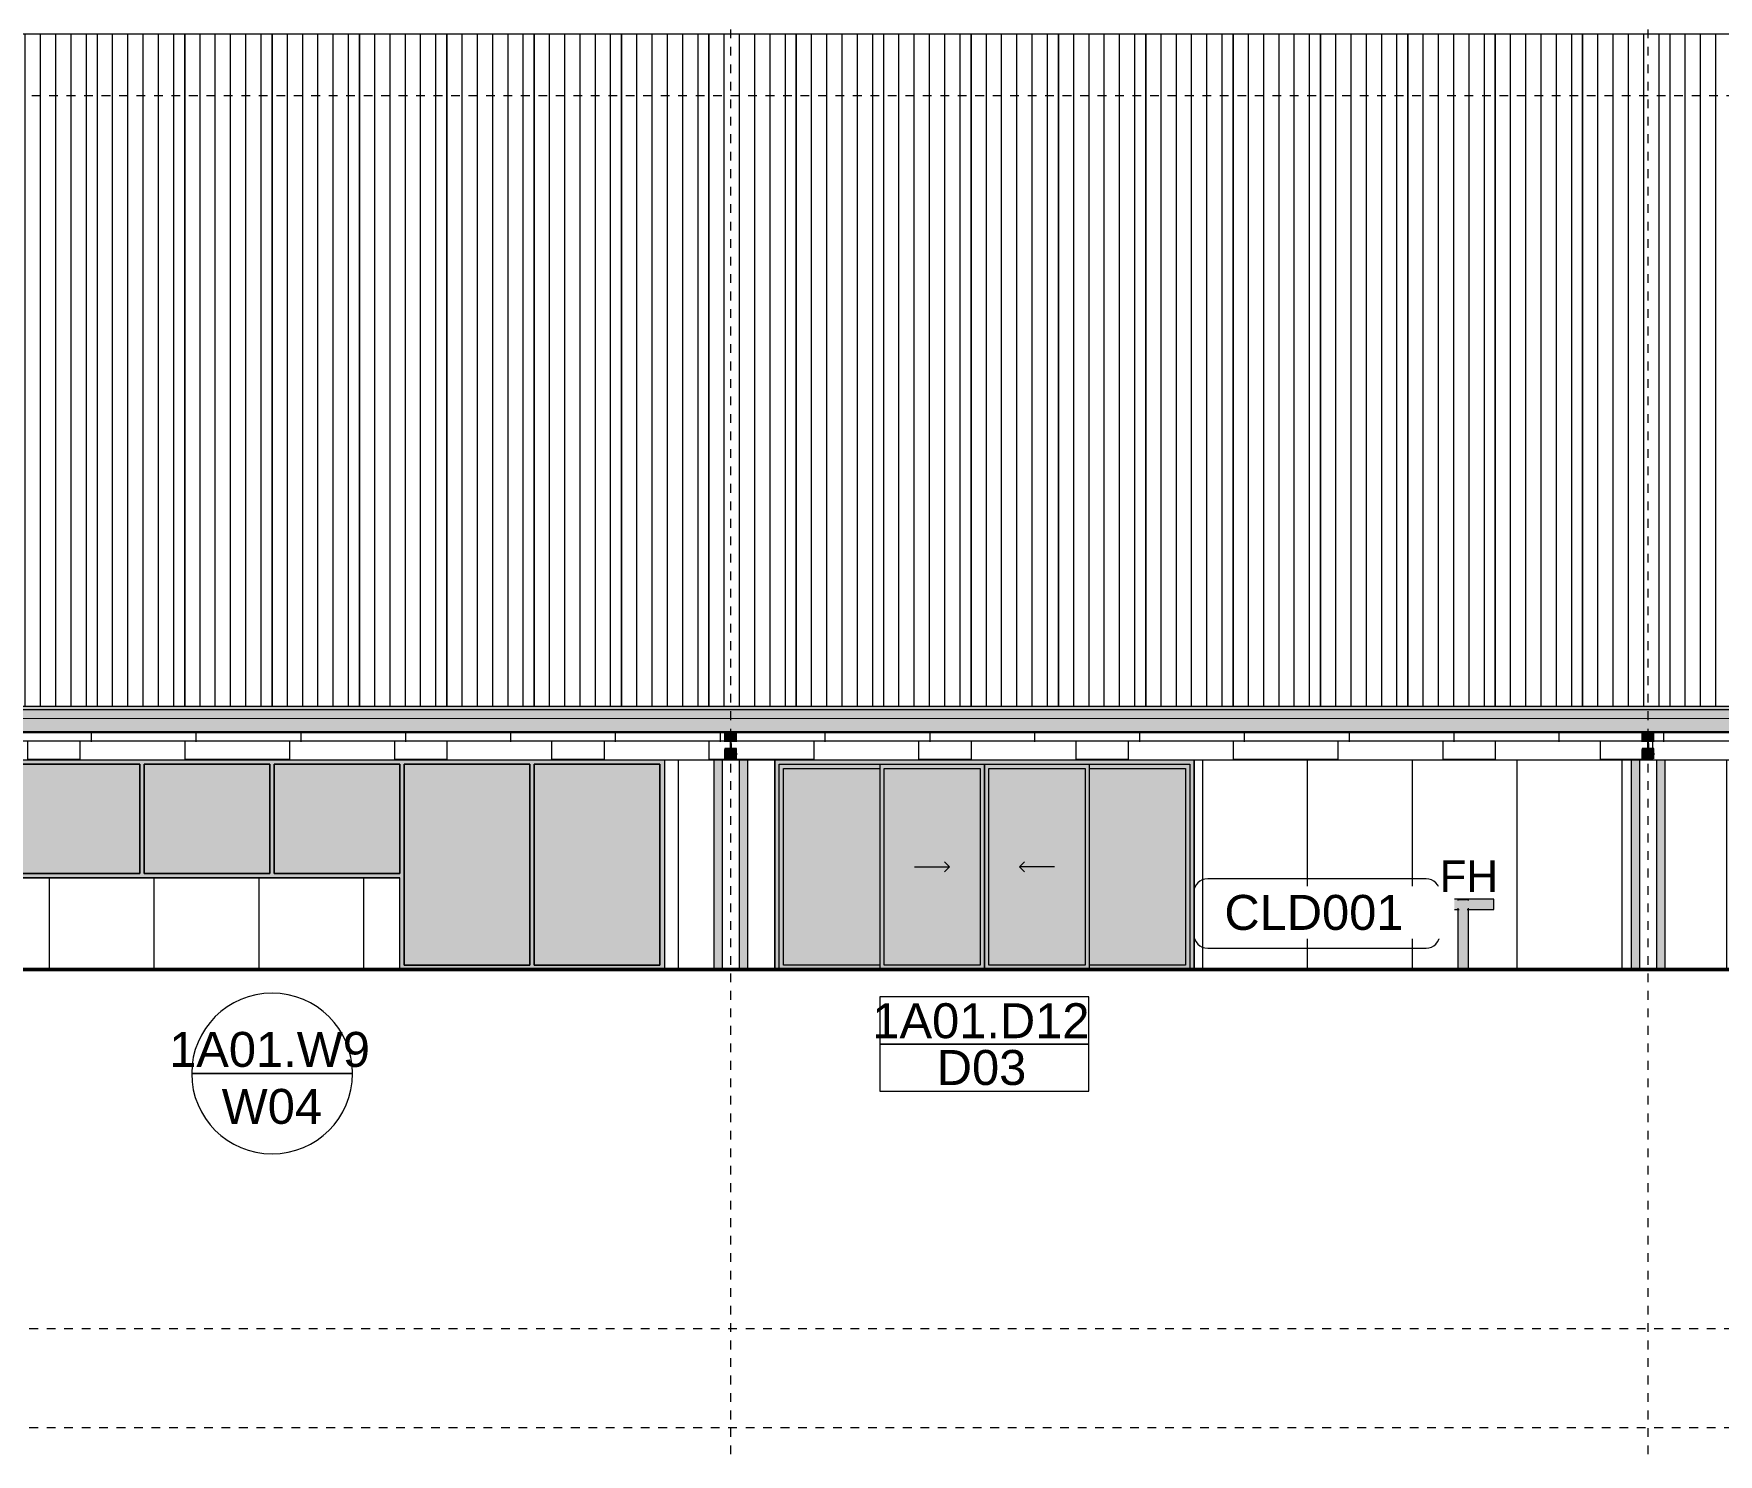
# Model space of a CAD drawing. Header units: metres. Extents: x -2362 to -2010, y -1 to 30.
# Drawn here: x -2091.75 to -2072.47, y -0.3 to 15.95 of the extents above; entities that cross this region are included whole.
import ezdxf

# ---------------------------------------------------------------- set-up
doc = ezdxf.new("R2010")
doc.units = ezdxf.units.M
doc.linetypes.add('AEC_Center', pattern=[0.024, 0.012, -0.004, 0.004, -0.004])
doc.linetypes.add('Grid Line', pattern=[0.021, 0.012, -0.003, 0.003, -0.003])
for name, color, linetype, lineweight in [('A-ANNO-IDEN', 131, 'Continuous', 5), ('A-ANNO-KEYN', 231, 'Continuous', 5), ('A-CLNG', 13, 'Continuous', 5), ('A-CLNG-PATT', 13, 'Continuous', 5), ('A-DETL', 90, 'Continuous', 50), ('A-DOOR', 31, 'Continuous', 5), ('A-DOOR-IDEN', 31, 'Continuous', 5), ('A-FLOR-LEVL', 51, 'Continuous', 5), ('A-GLAZ', 151, 'Continuous', 5), ('A-GLAZ-IDEN', 152, 'Continuous', 5), ('A-ROOF', 132, 'Continuous', 5), ('A-WALL', 113, 'Continuous', 5), ('A-WALL-PATT', 111, 'Continuous', 5), ('F-FIRE', 13, 'Continuous', 5), ('P-SANR-FIXT', 6, 'Continuous', 5), ('S-BEAM', 12, 'Continuous', 5), ('S-GRID', 1, 'Continuous', 5)]:
    doc.layers.add(name, color=color, linetype=linetype, lineweight=lineweight)
doc.styles.add('Arial_2', font='arial.ttf', dxfattribs={"height": 0.4})
doc.styles.add('Arial_3', font='arial.ttf', dxfattribs={"height": 0.36})

# ---------------------------------------------------------------- blocks, each defined once
blk = doc.blocks.new('Hydrant_double8 - Hydrant_double-1019432-SOUTH EAST - PART C')
at = {"layer": 'F-FIRE'}
h = blk.add_hatch(color=256, dxfattribs=at)
h.paths.add_polyline_path([(-1625.335, 5.986), (-1625.335, 6.046), (-1626.035, 6.044), (-1626.035, 5.986), (-1625.685, 5.986)])
h.paths.add_polyline_path([(-1625.685, 5.986), (-1625.735, 6.036), (-1625.637, 6.034), (-1625.681, 5.99)])
h = blk.add_hatch(color=256, dxfattribs=at)
h.paths.add_polyline_path([(-1625.685, 5.986), (-1625.625, 5.926), (-1625.335, 5.928), (-1625.335, 5.986)])
h.paths.add_polyline_path([(-1625.745, 5.926), (-1625.685, 5.986), (-1626.035, 5.986), (-1626.035, 5.926), (-1625.753, 5.926)])
h = blk.add_hatch(color=256, dxfattribs=at)
h.paths.add_polyline_path([(-1625.685, 5.986), (-1625.638, 6.036), (-1625.735, 6.036), (-1625.689, 5.99)])
h.paths.add_polyline_path([(-1625.685, 5.24), (-1625.625, 5.24), (-1625.627, 5.928), (-1625.685, 5.986), (-1625.745, 5.926), (-1625.743, 5.24), (-1625.701, 5.24)])
for p, q in [((-1625.335, 6.046), (-1626.035, 6.046)), ((-1626.035, 6.046), (-1626.035, 5.986)), ((-1626.035, 5.986), (-1626.035, 5.926)), ((-1625.745, 6.036), (-1625.745, 6.031)), ((-1625.633, 6.036), (-1625.737, 6.036)), ((-1625.625, 6.031), (-1625.625, 6.036)), ((-1625.335, 5.986), (-1625.335, 6.046)), ((-1625.335, 5.926), (-1625.335, 5.986)), ((-1626.035, 5.926), (-1625.73, 5.926)), ((-1625.745, 5.941), (-1625.745, 5.24)), ((-1625.64, 5.926), (-1625.335, 5.926)), ((-1625.625, 5.24), (-1625.625, 5.941))]:
    blk.add_line(p, q, dxfattribs=at)
blk = doc.blocks.new('Structural Framing 18 - Structural Framing 1-1145821-SOUTH EAST - PART C')
at = {"layer": 'S-BEAM'}
for points in [[(-1634.064, 7.827), (-1634.064, 7.951), (-1634.003, 7.951), (-1634.003, 7.961), (-1634.135, 7.961), (-1634.135, 7.951), (-1634.074, 7.951), (-1634.074, 7.827)], [(-1634.075, 7.845), (-1634.075, 7.951), (-1634.135, 7.951), (-1634.135, 7.845), (-1634.084, 7.845)], [(-1634.003, 7.845), (-1634.003, 7.951), (-1634.064, 7.951), (-1634.064, 7.845)], [(-1634.065, 7.768), (-1634.064, 7.768), (-1634.065, 7.816)], [(-1634.003, 7.651), (-1634.003, 7.698), (-1634.135, 7.698), (-1634.135, 7.651), (-1634.084, 7.651)]]:
    blk.add_hatch(color=256, dxfattribs=at).paths.add_polyline_path(points)
at = {"layer": 'S-BEAM', "lineweight": 13}
for p, q in [((-1634.003, 7.961), (-1634.135, 7.961)), ((-1634.135, 7.961), (-1634.135, 7.951)), ((-1634.135, 7.951), (-1634.074, 7.951)), ((-1634.074, 7.951), (-1634.074, 7.827)), ((-1634.064, 7.827), (-1634.064, 7.951)), ((-1634.064, 7.951), (-1634.003, 7.951)), ((-1634.003, 7.951), (-1634.003, 7.961)), ((-1634.074, 7.827), (-1634.064, 7.827))]:
    blk.add_line(p, q, dxfattribs=at)
at = {"layer": 'S-BEAM'}
for p, q in [((-1634.135, 7.845), (-1634.135, 7.951)), ((-1634.003, 7.845), (-1634.003, 7.951)), ((-1634.064, 7.827), (-1634.064, 7.768)), ((-1634.003, 7.717), (-1634.003, 7.698)), ((-1634.003, 7.698), (-1634.135, 7.698)), ((-1634.135, 7.651), (-1634.135, 7.698)), ((-1634.003, 7.651), (-1634.003, 7.698))]:
    blk.add_line(p, q, dxfattribs=at)
blk = doc.blocks.new('Structural Framing 20 - Structural Framing 1-1264715-SOUTH EAST - PART C')
at = {"layer": 'S-BEAM'}
for points in [[(-1623.564, 7.827), (-1623.564, 7.951), (-1623.503, 7.951), (-1623.503, 7.961), (-1623.635, 7.961), (-1623.635, 7.951), (-1623.574, 7.951), (-1623.574, 7.827)], [(-1623.575, 7.845), (-1623.575, 7.951), (-1623.635, 7.951), (-1623.635, 7.845)], [(-1623.503, 7.845), (-1623.503, 7.951), (-1623.564, 7.951), (-1623.564, 7.845)], [(-1623.565, 7.768), (-1623.564, 7.768), (-1623.565, 7.816)], [(-1623.503, 7.651), (-1623.503, 7.698), (-1623.635, 7.698), (-1623.635, 7.651)]]:
    blk.add_hatch(color=256, dxfattribs=at).paths.add_polyline_path(points)
at = {"layer": 'S-BEAM', "lineweight": 13}
for p, q in [((-1623.503, 7.961), (-1623.635, 7.961)), ((-1623.635, 7.961), (-1623.635, 7.951)), ((-1623.635, 7.951), (-1623.574, 7.951)), ((-1623.574, 7.951), (-1623.574, 7.827)), ((-1623.564, 7.827), (-1623.564, 7.951)), ((-1623.564, 7.951), (-1623.503, 7.951)), ((-1623.503, 7.951), (-1623.503, 7.961)), ((-1623.574, 7.827), (-1623.564, 7.827))]:
    blk.add_line(p, q, dxfattribs=at)
at = {"layer": 'S-BEAM'}
for p, q in [((-1623.635, 7.845), (-1623.635, 7.951)), ((-1623.503, 7.845), (-1623.503, 7.951)), ((-1623.564, 7.827), (-1623.564, 7.768)), ((-1623.503, 7.717), (-1623.503, 7.698)), ((-1623.503, 7.698), (-1623.635, 7.698)), ((-1623.635, 7.651), (-1623.635, 7.698)), ((-1623.503, 7.651), (-1623.503, 7.698))]:
    blk.add_line(p, q, dxfattribs=at)
blk = doc.blocks.new('Structural Framing 7 - Structural Framing 1-3228581-SOUTH EAST - PART C')
at = {"layer": 'S-BEAM'}
for points in [[(-1623.504, 7.758), (-1623.504, 7.768), (-1623.565, 7.768), (-1623.565, 7.951), (-1623.504, 7.951), (-1623.504, 7.961), (-1623.636, 7.961), (-1623.636, 7.951), (-1623.575, 7.951), (-1623.575, 7.768), (-1623.636, 7.768), (-1623.636, 7.758)], [(-1623.575, 7.845), (-1623.575, 7.951), (-1623.636, 7.951), (-1623.636, 7.845)], [(-1623.504, 7.845), (-1623.504, 7.951), (-1623.564, 7.951), (-1623.564, 7.845)], [(-1623.504, 7.651), (-1623.504, 7.758), (-1623.636, 7.758), (-1623.636, 7.651)]]:
    blk.add_hatch(color=256, dxfattribs=at).paths.add_polyline_path(points)
at = {"layer": 'S-BEAM', "lineweight": 13}
for p, q in [((-1623.504, 7.961), (-1623.636, 7.961)), ((-1623.636, 7.961), (-1623.636, 7.951)), ((-1623.636, 7.951), (-1623.575, 7.951)), ((-1623.575, 7.951), (-1623.575, 7.768)), ((-1623.565, 7.768), (-1623.565, 7.951)), ((-1623.565, 7.951), (-1623.504, 7.951)), ((-1623.504, 7.951), (-1623.504, 7.961)), ((-1623.636, 7.768), (-1623.636, 7.758)), ((-1623.575, 7.768), (-1623.636, 7.768)), ((-1623.636, 7.758), (-1623.504, 7.758)), ((-1623.504, 7.768), (-1623.565, 7.768)), ((-1623.504, 7.758), (-1623.504, 7.768))]:
    blk.add_line(p, q, dxfattribs=at)
at = {"layer": 'S-BEAM'}
for p, q in [((-1623.636, 7.845), (-1623.636, 7.951)), ((-1623.504, 7.845), (-1623.504, 7.951)), ((-1623.636, 7.651), (-1623.636, 7.758)), ((-1623.504, 7.651), (-1623.504, 7.758))]:
    blk.add_line(p, q, dxfattribs=at)
blk = doc.blocks.new('Structural Framing 27 - Structural Framing 1-3228633-SOUTH EAST - PART C')
at = {"layer": 'S-BEAM'}
for points in [[(-1634.004, 7.758), (-1634.004, 7.768), (-1634.065, 7.768), (-1634.065, 7.951), (-1634.004, 7.951), (-1634.004, 7.961), (-1634.136, 7.961), (-1634.136, 7.951), (-1634.075, 7.951), (-1634.075, 7.768), (-1634.136, 7.768), (-1634.136, 7.758), (-1634.084, 7.758)], [(-1634.075, 7.845), (-1634.075, 7.951), (-1634.136, 7.951), (-1634.136, 7.845), (-1634.084, 7.845)], [(-1634.004, 7.845), (-1634.004, 7.951), (-1634.064, 7.951), (-1634.064, 7.845)], [(-1634.004, 7.651), (-1634.004, 7.758), (-1634.136, 7.758), (-1634.136, 7.651), (-1634.084, 7.651)]]:
    blk.add_hatch(color=256, dxfattribs=at).paths.add_polyline_path(points)
at = {"layer": 'S-BEAM', "lineweight": 13}
for p, q in [((-1634.004, 7.961), (-1634.136, 7.961)), ((-1634.136, 7.961), (-1634.136, 7.951)), ((-1634.136, 7.951), (-1634.075, 7.951)), ((-1634.075, 7.951), (-1634.075, 7.768)), ((-1634.065, 7.768), (-1634.065, 7.951)), ((-1634.065, 7.951), (-1634.004, 7.951)), ((-1634.004, 7.951), (-1634.004, 7.961)), ((-1634.136, 7.768), (-1634.136, 7.758)), ((-1634.075, 7.768), (-1634.136, 7.768)), ((-1634.136, 7.758), (-1634.004, 7.758)), ((-1634.004, 7.768), (-1634.065, 7.768)), ((-1634.004, 7.758), (-1634.004, 7.768))]:
    blk.add_line(p, q, dxfattribs=at)
at = {"layer": 'S-BEAM'}
for p, q in [((-1634.136, 7.845), (-1634.136, 7.951)), ((-1634.004, 7.845), (-1634.004, 7.951)), ((-1634.136, 7.651), (-1634.136, 7.758)), ((-1634.004, 7.651), (-1634.004, 7.758))]:
    blk.add_line(p, q, dxfattribs=at)
blk = doc.blocks.new('Downpipe - L Spreader - 100D-V300-SOUTH EAST - PART C')
at = {"layer": 'P-SANR-FIXT'}
blk.add_hatch(color=256, dxfattribs=at).paths.add_polyline_path([(-1623.466, 5.24), (-1623.373, 5.24), (-1623.375, 7.64), (-1623.473, 7.64), (-1623.471, 5.24), (-1623.466, 5.24)])
for p, q in [((-1623.473, 7.64), (-1623.473, 5.24)), ((-1623.373, 5.24), (-1623.373, 7.64))]:
    blk.add_line(p, q, dxfattribs=at)
blk = doc.blocks.new('Downpipe - L Spreader - 100D-3377907-SOUTH EAST - PART C')
at = {"layer": 'P-SANR-FIXT'}
blk.add_hatch(color=256, dxfattribs=at).paths.add_polyline_path([(-1581.701, 5.24), (-1581.663, 5.24), (-1581.665, 7.64), (-1581.763, 7.64), (-1581.761, 5.24), (-1581.713, 5.24)])
for p, q in [((-1581.763, 7.64), (-1581.763, 5.24)), ((-1581.663, 5.24), (-1581.663, 7.64))]:
    blk.add_line(p, q, dxfattribs=at)
blk = doc.blocks.new('Downpipe - L Spreader - 100D-V298-SOUTH EAST - PART C')
at = {"layer": 'P-SANR-FIXT'}
blk.add_hatch(color=256, dxfattribs=at).paths.add_polyline_path([(-1602.435, 5.24), (-1602.373, 5.24), (-1602.375, 7.64), (-1602.473, 7.64), (-1602.471, 5.24), (-1602.436, 5.24)])
for p, q in [((-1602.473, 7.64), (-1602.473, 5.24)), ((-1602.373, 5.24), (-1602.373, 7.64))]:
    blk.add_line(p, q, dxfattribs=at)
blk = doc.blocks.new('SD - OXXO - SD - OXXO 3800W-V276-SOUTH EAST - PART C')
at = {"layer": 'A-DOOR'}
blk.add_hatch(color=256, dxfattribs=at).paths.add_polyline_path([(-1649.728, 5.24), (-1649.728, 7.59), (-1645.028, 7.59), (-1645.028, 5.24), (-1644.978, 5.24), (-1644.978, 7.64), (-1649.778, 7.64), (-1649.778, 5.24)])
at = {"layer": 'A-GLAZ'}
for points in [[(-1648.578, 5.24), (-1648.578, 5.29), (-1649.678, 5.29), (-1649.678, 7.54), (-1648.578, 7.54), (-1648.578, 7.59), (-1649.728, 7.59), (-1649.728, 5.24)], [(-1649.678, 5.29), (-1648.578, 5.29), (-1648.578, 7.54), (-1649.678, 7.54), (-1649.678, 6.414)], [(-1647.428, 5.29), (-1647.428, 7.54), (-1648.528, 7.54), (-1648.528, 5.29), (-1648.248, 5.29)], [(-1646.582, 5.29), (-1646.228, 5.29), (-1646.228, 7.54), (-1647.328, 7.54), (-1647.328, 5.29)], [(-1645.043, 5.24), (-1645.028, 5.24), (-1645.028, 7.59), (-1646.178, 7.59), (-1646.178, 7.54), (-1645.078, 7.54), (-1645.078, 5.29), (-1646.178, 5.29), (-1646.178, 5.24)], [(-1646.178, 5.29), (-1645.078, 5.29), (-1645.078, 7.54), (-1646.178, 7.54), (-1646.178, 6.414)]]:
    blk.add_hatch(color=256, dxfattribs=at).paths.add_polyline_path(points)
h = blk.add_hatch(color=256, dxfattribs=at)
h.paths.add_polyline_path([(-1648.578, 5.24), (-1647.378, 5.24), (-1647.378, 7.59), (-1648.578, 7.59), (-1648.578, 6.414)])
h.paths.add_polyline_path([(-1648.248, 5.29), (-1648.528, 5.29), (-1648.528, 7.54), (-1647.428, 7.54), (-1647.428, 5.29)])
h = blk.add_hatch(color=256, dxfattribs=at)
h.paths.add_polyline_path([(-1646.178, 5.24), (-1646.178, 7.59), (-1647.378, 7.59), (-1647.378, 5.24), (-1646.582, 5.24)])
h.paths.add_polyline_path([(-1647.328, 5.29), (-1647.328, 7.54), (-1646.228, 7.54), (-1646.228, 5.29), (-1646.582, 5.29)])
at = {"layer": 'A-DOOR'}
for p, q in [((-1649.778, 7.64), (-1649.778, 5.24)), ((-1649.728, 5.24), (-1649.728, 7.59)), ((-1649.728, 7.59), (-1645.028, 7.59)), ((-1645.028, 7.59), (-1645.028, 5.24)), ((-1644.978, 5.24), (-1644.978, 7.64))]:
    blk.add_line(p, q, dxfattribs=at)
at = {"layer": 'A-GLAZ'}
for p, q in [((-1649.678, 5.29), (-1649.678, 7.54)), ((-1649.678, 7.54), (-1648.578, 7.54)), ((-1648.578, 7.59), (-1648.578, 5.24)), ((-1648.528, 5.29), (-1648.528, 7.54)), ((-1648.528, 7.54), (-1647.428, 7.54)), ((-1647.428, 7.54), (-1647.428, 5.29)), ((-1647.378, 5.24), (-1647.378, 7.59)), ((-1647.378, 7.59), (-1647.378, 5.24)), ((-1647.328, 7.54), (-1646.228, 7.54)), ((-1647.328, 5.29), (-1647.328, 7.54)), ((-1646.228, 7.54), (-1646.228, 5.29)), ((-1646.178, 5.24), (-1646.178, 7.59)), ((-1646.178, 7.54), (-1645.078, 7.54)), ((-1645.078, 7.54), (-1645.078, 5.29)), ((-1648.178, 6.415), (-1647.778, 6.415)), ((-1647.778, 6.415), (-1647.835, 6.472)), ((-1647.778, 6.415), (-1647.835, 6.358)), ((-1646.978, 6.415), (-1646.922, 6.472)), ((-1646.978, 6.415), (-1646.922, 6.358)), ((-1646.578, 6.415), (-1646.978, 6.415)), ((-1648.578, 5.29), (-1649.678, 5.29)), ((-1647.428, 5.29), (-1648.528, 5.29)), ((-1646.228, 5.29), (-1647.328, 5.29)), ((-1645.078, 5.29), (-1646.178, 5.29))]:
    blk.add_line(p, q, dxfattribs=at)
blk = doc.blocks.new('Area 51 Ceiling - External FC1 - Area 51 Ceiling - External FC-3412687-SOUTH EAST - PART C')
at = {"layer": 'A-CLNG-PATT'}
h = blk.add_hatch(dxfattribs=at)
h.set_pattern_fill('FP_193', color=256, style=0, pattern_type=2)
h.set_pattern_definition([(0, (0, 0), (0.8128, 0.2032), [0.06706, -0.54254, 0.06706, -0.54254, -3.251]), (0, (0, 0), (0.8128, 0.2032), [-1.219, 0.06706, -1.152, 0.06706, -0.54254, -1.422]), (0, (0, 0), (0.8128, 0.2032), [-3.048, 0.06706, -0.33934, 0.06706, -0.94894]), (120, (0.3048, 0.1016), (-0.582376362, 0.602305448), [0.06706, -0.54254, 0.06706, -0.54254, -3.251]), (120, (0.3048, 0.1016), (-0.582376362, 0.602305448), [-1.219, 0.06706, -1.152, 0.06706, -0.54254, -1.422]), (120, (0.3048, 0.1016), (-0.582376362, 0.602305448), [-3.048, 0.06706, -0.33934, 0.06706, -0.94894]), (240, (0.4064, 0.508), (-0.230423638, -0.805505448), [0.06706, -0.54254, 0.06706, -0.54254, -3.251]), (240, (0.4064, 0.508), (-0.230423638, -0.805505448), [-1.219, 0.06706, -1.152, 0.06706, -0.54254, -1.422]), (240, (0.4064, 0.508), (-0.230423638, -0.805505448), [-3.048, 0.06706, -0.33934, 0.06706, -0.94894])])
h.paths.add_polyline_path([(-1582.844, 7.951), (-1580.968, 7.951), (-1580.969, 7.961), (-1655.224, 7.961), (-1655.224, 7.951), (-1583.052, 7.951)])
h = blk.add_hatch(dxfattribs=at)
h.set_pattern_fill('FP_306', color=256, style=0, pattern_type=2)
h.set_pattern_definition([(180, (-1575.089, 7.73), (-2e-17, -0.12561), []), (270, (-1575.089, 7.73), (1.2, 7e-17), [])])
h.paths.add_polyline_path([(-1581.001, 7.841), (-1580.984, 7.841), (-1580.984, 7.93), (-1580.968, 7.93), (-1580.969, 7.951), (-1581.564, 7.951), (-1581.564, 7.845), (-1581.001, 7.845)])
h.paths.add_polyline_path([(-1655.074, 7.845), (-1655.074, 7.951), (-1655.224, 7.951), (-1655.224, 7.933), (-1655.208, 7.933), (-1655.208, 7.845), (-1655.122, 7.845)])
h.paths.add_polyline_path([(-1654.914, 7.845), (-1644.574, 7.845), (-1644.574, 7.951), (-1655.064, 7.951), (-1655.064, 7.845)])
h.paths.add_polyline_path([(-1644.564, 7.845), (-1634.075, 7.845), (-1634.075, 7.951), (-1644.564, 7.951), (-1644.564, 7.899)])
h.paths.add_polyline_path([(-1634.064, 7.845), (-1623.575, 7.845), (-1623.575, 7.951), (-1634.064, 7.951), (-1634.064, 7.899)])
h.paths.add_polyline_path([(-1623.564, 7.845), (-1613.075, 7.845), (-1613.075, 7.951), (-1623.564, 7.951), (-1623.564, 7.899)])
h.paths.add_polyline_path([(-1613.047, 7.845), (-1602.574, 7.845), (-1602.574, 7.951), (-1613.064, 7.951), (-1613.064, 7.845)])
h.paths.add_polyline_path([(-1602.564, 7.845), (-1592.074, 7.845), (-1592.074, 7.951), (-1602.564, 7.951), (-1602.564, 7.899)])
h.paths.add_polyline_path([(-1591.8, 7.845), (-1581.574, 7.845), (-1581.574, 7.951), (-1592.064, 7.951), (-1592.064, 7.845), (-1592.009, 7.845)])
at = {"layer": 'A-CLNG', "lineweight": 13}
for p, q in [((-1580.968, 7.961), (-1655.224, 7.961)), ((-1655.224, 7.951), (-1580.968, 7.951))]:
    blk.add_line(p, q, dxfattribs=at)
blk = doc.blocks.new('Window Unit_6 Bay - 2400x8980-3446521-SOUTH EAST - PART C')
at = {"layer": 'A-GLAZ'}
h = blk.add_hatch(color=256, dxfattribs=at)
h.paths.add_polyline_path([(-1637.855, 5.24), (-1634.828, 5.24), (-1634.828, 7.64), (-1643.808, 7.64), (-1643.808, 6.29), (-1637.855, 6.29)])
h.paths.add_polyline_path([(-1634.878, 5.29), (-1636.317, 5.29), (-1636.317, 7.59), (-1634.878, 7.59), (-1634.878, 5.565)])
h.paths.add_polyline_path([(-1637.805, 5.29), (-1637.805, 7.59), (-1636.367, 7.59), (-1636.367, 5.29)])
h.paths.add_polyline_path([(-1640.832, 6.34), (-1642.27, 6.34), (-1642.27, 7.59), (-1640.832, 7.59), (-1640.832, 6.414)])
h.paths.add_polyline_path([(-1639.343, 6.34), (-1640.782, 6.34), (-1640.782, 7.59), (-1639.343, 7.59), (-1639.343, 6.414)])
h.paths.add_polyline_path([(-1637.855, 6.34), (-1639.293, 6.34), (-1639.293, 7.59), (-1637.855, 7.59), (-1637.855, 6.414)])
h.paths.add_polyline_path([(-1642.32, 6.34), (-1643.758, 6.34), (-1643.758, 7.59), (-1642.32, 7.59), (-1642.32, 6.414)])
h = blk.add_hatch(color=256, dxfattribs=at)
h.paths.add_polyline_path([(-1634.878, 5.29), (-1634.878, 7.59), (-1636.317, 7.59), (-1636.317, 5.29), (-1634.918, 5.29)])
h.paths.add_polyline_path([(-1636.367, 5.29), (-1636.367, 7.59), (-1637.805, 7.59), (-1637.805, 5.29)])
h.paths.add_polyline_path([(-1642.32, 6.34), (-1642.32, 7.59), (-1643.758, 7.59), (-1643.758, 6.34), (-1643.249, 6.34)])
h.paths.add_polyline_path([(-1642.27, 6.34), (-1640.832, 6.34), (-1640.832, 7.59), (-1642.27, 7.59), (-1642.27, 6.414)])
h.paths.add_polyline_path([(-1639.343, 6.34), (-1639.343, 7.59), (-1640.782, 7.59), (-1640.782, 6.34)])
h.paths.add_polyline_path([(-1638.25, 6.34), (-1637.855, 6.34), (-1637.855, 7.59), (-1639.293, 7.59), (-1639.293, 6.34)])
for p, q in [((-1643.808, 7.64), (-1643.808, 6.29)), ((-1643.758, 6.34), (-1643.758, 7.59)), ((-1643.758, 7.59), (-1642.32, 7.59)), ((-1642.32, 7.59), (-1643.758, 7.59)), ((-1643.758, 7.59), (-1643.758, 6.34)), ((-1642.32, 7.59), (-1642.32, 6.34)), ((-1642.32, 6.34), (-1642.32, 7.59)), ((-1642.27, 6.34), (-1642.27, 7.59)), ((-1642.27, 7.59), (-1640.832, 7.59)), ((-1640.832, 7.59), (-1642.27, 7.59)), ((-1642.27, 7.59), (-1642.27, 6.34)), ((-1640.832, 7.59), (-1640.832, 6.34)), ((-1640.832, 6.34), (-1640.832, 7.59)), ((-1640.782, 6.34), (-1640.782, 7.59)), ((-1640.782, 7.59), (-1639.343, 7.59)), ((-1639.343, 7.59), (-1640.782, 7.59)), ((-1640.782, 7.59), (-1640.782, 6.34)), ((-1639.343, 7.59), (-1639.343, 6.34)), ((-1639.343, 6.34), (-1639.343, 7.59)), ((-1639.293, 6.34), (-1639.293, 7.59)), ((-1639.293, 7.59), (-1637.855, 7.59)), ((-1637.855, 7.59), (-1639.293, 7.59)), ((-1639.293, 7.59), (-1639.293, 6.34)), ((-1637.855, 7.59), (-1637.855, 6.34)), ((-1637.855, 6.34), (-1637.855, 7.59)), ((-1637.805, 7.59), (-1637.805, 5.29)), ((-1637.805, 7.59), (-1636.367, 7.59)), ((-1636.367, 7.59), (-1637.805, 7.59)), ((-1637.805, 5.29), (-1637.805, 7.59)), ((-1636.367, 5.29), (-1636.367, 7.59)), ((-1636.367, 7.59), (-1636.367, 5.29)), ((-1636.317, 7.59), (-1636.317, 5.29)), ((-1636.317, 7.59), (-1634.878, 7.59)), ((-1634.878, 7.59), (-1636.317, 7.59)), ((-1636.317, 5.29), (-1636.317, 7.59)), ((-1634.878, 5.29), (-1634.878, 7.59)), ((-1634.878, 7.59), (-1634.878, 5.29)), ((-1634.828, 7.64), (-1634.828, 5.24)), ((-1643.808, 6.29), (-1637.855, 6.29)), ((-1642.32, 6.34), (-1643.758, 6.34)), ((-1643.758, 6.34), (-1642.32, 6.34)), ((-1640.832, 6.34), (-1642.27, 6.34)), ((-1642.27, 6.34), (-1640.832, 6.34)), ((-1639.343, 6.34), (-1640.782, 6.34)), ((-1640.782, 6.34), (-1639.343, 6.34)), ((-1637.855, 6.34), (-1639.293, 6.34)), ((-1639.293, 6.34), (-1637.855, 6.34)), ((-1637.855, 5.24), (-1637.855, 6.29)), ((-1637.805, 5.29), (-1636.367, 5.29)), ((-1636.367, 5.29), (-1637.805, 5.29)), ((-1636.317, 5.29), (-1634.878, 5.29)), ((-1634.878, 5.29), (-1636.317, 5.29))]:
    blk.add_line(p, q, dxfattribs=at)
blk = doc.blocks.new('AA_DOOR_MARK _ TYPE MARK_HA2 - Mark _ Type Mark-1751130-SOUTH EAST - PART C')
at = {"layer": 'A-DOOR-IDEN'}
for p, q in [((-1646.184, 4.928), (-1648.578, 4.928)), ((-1648.578, 4.928), (-1648.578, 4.388)), ((-1646.184, 4.388), (-1646.184, 4.928)), ((-1648.578, 4.388), (-1646.184, 4.388)), ((-1646.184, 4.388), (-1648.578, 4.388)), ((-1648.578, 4.388), (-1648.578, 3.848)), ((-1646.184, 3.848), (-1646.184, 4.388)), ((-1648.578, 3.848), (-1646.184, 3.848))]:
    blk.add_line(p, q, dxfattribs=at)
blk = doc.blocks.new('AA_WINDOW_TYPE MARK _ PRECINCT - Mark _ Type Mark-3459970-SOUTH EAST - PART C')
at = {"layer": 'A-GLAZ-IDEN'}
for p, q in [((-1640.238, 4.051), (-1638.398, 4.051)), ((-1638.398, 4.051), (-1640.238, 4.051))]:
    blk.add_line(p, q, dxfattribs=at)
for start, end in [(360, 180), (180, 360)]:
    blk.add_arc((-1639.318, 4.051), 0.92, start, end, dxfattribs=at)
blk = doc.blocks.new('T-Keynote-ANZRS - Keynote Value _2mm Opaque_ box-1903833-SOUTH EAST - PART C')
at = {"layer": 'A-ANNO-KEYN'}
for p, q in [((-1581.367, 10.808), (-1583.866, 10.808)), ((-1584.026, 10.648), (-1584.026, 10.174)), ((-1581.207, 10.174), (-1581.207, 10.648)), ((-1583.866, 10.014), (-1581.367, 10.014))]:
    blk.add_line(p, q, dxfattribs=at)
for centre, start, end in [((-1583.866, 10.648), 90, 180), ((-1581.367, 10.648), 0, 90), ((-1583.866, 10.174), 180, 270), ((-1581.367, 10.174), 270, 360)]:
    blk.add_arc(centre, 0.16, start, end, dxfattribs=at)

msp = doc.modelspace()

# ---------------------------------------------------------------- hatches: boundary and pattern name
at = {"layer": 'A-ROOF'}
for points in [[(-2115.204, 15.911), (-2105.02, 15.911), (-2105.02, 15.94), (-2023.951, 15.94), (-2023.951, 15.952), (-2115.204, 15.95)], [(-2030.67, 8.212), (-2030.671, 8.247), (-2104.925, 8.25), (-2104.925, 8.215), (-2030.671, 8.212)], [(-2030.67, 8.111), (-2030.671, 8.212), (-2104.925, 8.215), (-2104.925, 8.115), (-2030.671, 8.111)], [(-2030.67, 7.961), (-2030.671, 8.111), (-2104.925, 8.115), (-2104.925, 7.964), (-2030.671, 7.961)], [(-2057.957, 7.961), (-2074.621, 7.963), (-2104.925, 7.964), (-2104.923, 7.961), (-2061.29, 7.961)]]:
    msp.add_hatch(color=256, dxfattribs=at).paths.add_polyline_path(points)
at = {"layer": 'A-WALL-PATT'}
h = msp.add_hatch(dxfattribs=at)
h.set_pattern_fill('FP_267', color=256, style=0, pattern_type=2)
h.set_pattern_definition([(90, (-2092.01961, 5.24), (-0.175, 1e-17), [])])
h.paths.add_polyline_path([(-2091.02, 8.249), (-2091.02, 15.94), (-2092.02, 15.94), (-2092.02, 8.249), (-2091.285, 8.249)])
h = msp.add_hatch(dxfattribs=at)
h.set_pattern_fill('FP_266', color=256, style=0, pattern_type=2)
h.set_pattern_definition([(90, (-2091.01961, 5.24), (-0.175, 1e-17), [])])
h.paths.add_polyline_path([(-2090.02, 8.249), (-2090.02, 15.94), (-2091.02, 15.94), (-2091.02, 8.249)])
h = msp.add_hatch(dxfattribs=at)
h.set_pattern_fill('FP_265', color=256, style=0, pattern_type=2)
h.set_pattern_definition([(90, (-2090.01961, 5.24), (-0.175, 1e-17), [])])
h.paths.add_polyline_path([(-2089.02, 8.249), (-2089.02, 15.94), (-2090.02, 15.94), (-2090.02, 8.249)])
h = msp.add_hatch(dxfattribs=at)
h.set_pattern_fill('FP_264', color=256, style=0, pattern_type=2)
h.set_pattern_definition([(90, (-2089.01961, 5.24), (-0.175, 1e-17), [])])
h.paths.add_polyline_path([(-2088.02, 8.249), (-2088.02, 15.94), (-2089.02, 15.94), (-2089.02, 8.249)])
h = msp.add_hatch(dxfattribs=at)
h.set_pattern_fill('FP_263', color=256, style=0, pattern_type=2)
h.set_pattern_definition([(90, (-2088.01961, 5.24), (-0.175, 1e-17), [])])
h.paths.add_polyline_path([(-2087.02, 8.249), (-2087.02, 15.94), (-2088.02, 15.94), (-2088.02, 8.249), (-2087.952, 8.249)])
h = msp.add_hatch(dxfattribs=at)
h.set_pattern_fill('FP_262', color=256, style=0, pattern_type=2)
h.set_pattern_definition([(90, (-2087.01961, 5.24), (-0.175, 1e-17), [])])
h.paths.add_polyline_path([(-2086.02, 8.249), (-2086.02, 15.94), (-2087.02, 15.94), (-2087.02, 8.249)])
h = msp.add_hatch(dxfattribs=at)
h.set_pattern_fill('FP_261', color=256, style=0, pattern_type=2)
h.set_pattern_definition([(90, (-2086.01961, 5.24), (-0.175, 1e-17), [])])
h.paths.add_polyline_path([(-2085.02, 8.249), (-2085.02, 15.94), (-2086.02, 15.94), (-2086.02, 8.249)])
h = msp.add_hatch(dxfattribs=at)
h.set_pattern_fill('FP_260', color=256, style=0, pattern_type=2)
h.set_pattern_definition([(90, (-2085.01961, 5.24), (-0.175, 1e-17), [])])
h.paths.add_polyline_path([(-2084.02, 8.249), (-2084.02, 15.94), (-2085.02, 15.94), (-2085.02, 8.249), (-2084.203, 8.249)])
h = msp.add_hatch(dxfattribs=at)
h.set_pattern_fill('FP_259', color=256, style=0, pattern_type=2)
h.set_pattern_definition([(90, (-2084.01961, 5.24), (-0.175, 1e-17), [])])
h.paths.add_polyline_path([(-2083.02, 8.249), (-2083.02, 15.94), (-2084.02, 15.94), (-2084.02, 8.249), (-2083.369, 8.249)])
h = msp.add_hatch(dxfattribs=at)
h.set_pattern_fill('FP_258', color=256, style=0, pattern_type=2)
h.set_pattern_definition([(90, (-2083.01961, 5.24), (-0.175, 1e-17), [])])
h.paths.add_polyline_path([(-2082.02, 8.249), (-2082.02, 15.94), (-2083.02, 15.94), (-2083.02, 8.249), (-2082.953, 8.249)])
h = msp.add_hatch(dxfattribs=at)
h.set_pattern_fill('FP_257', color=256, style=0, pattern_type=2)
h.set_pattern_definition([(90, (-2082.01961, 5.24), (-0.175, 1e-17), [])])
h.paths.add_polyline_path([(-2081.02, 8.249), (-2081.02, 15.94), (-2082.02, 15.94), (-2082.02, 8.249), (-2081.286, 8.249)])
h = msp.add_hatch(dxfattribs=at)
h.set_pattern_fill('FP_256', color=256, style=0, pattern_type=2)
h.set_pattern_definition([(90, (-2081.01961, 5.24), (-0.175, 1e-17), [])])
h.paths.add_polyline_path([(-2080.02, 8.249), (-2080.02, 15.94), (-2081.02, 15.94), (-2081.02, 8.249)])
h = msp.add_hatch(dxfattribs=at)
h.set_pattern_fill('FP_255', color=256, style=0, pattern_type=2)
h.set_pattern_definition([(90, (-2080.01961, 5.24), (-0.175, 1e-17), [])])
h.paths.add_polyline_path([(-2079.02, 8.249), (-2079.02, 15.94), (-2080.02, 15.94), (-2080.02, 8.249)])
h = msp.add_hatch(dxfattribs=at)
h.set_pattern_fill('FP_254', color=256, style=0, pattern_type=2)
h.set_pattern_definition([(90, (-2079.01961, 5.24), (-0.175, 1e-17), [])])
h.paths.add_polyline_path([(-2078.02, 8.249), (-2078.02, 15.94), (-2079.02, 15.94), (-2079.02, 8.249)])
h = msp.add_hatch(dxfattribs=at)
h.set_pattern_fill('FP_253', color=256, style=0, pattern_type=2)
h.set_pattern_definition([(90, (-2078.01961, 5.24), (-0.175, 1e-17), [])])
h.paths.add_polyline_path([(-2077.02, 8.249), (-2077.02, 15.94), (-2078.02, 15.94), (-2078.02, 8.249)])
h = msp.add_hatch(dxfattribs=at)
h.set_pattern_fill('FP_252', color=256, style=0, pattern_type=2)
h.set_pattern_definition([(90, (-2077.01961, 5.24), (-0.175, 1e-17), [])])
h.paths.add_polyline_path([(-2076.02, 8.249), (-2076.02, 15.94), (-2077.02, 15.94), (-2077.02, 8.249)])
h = msp.add_hatch(dxfattribs=at)
h.set_pattern_fill('FP_251', color=256, style=0, pattern_type=2)
h.set_pattern_definition([(90, (-2076.01961, 5.24), (-0.175, 1e-17), [])])
h.paths.add_polyline_path([(-2075.02, 8.249), (-2075.02, 15.94), (-2076.02, 15.94), (-2076.02, 8.249)])
h = msp.add_hatch(dxfattribs=at)
h.set_pattern_fill('FP_250', color=256, style=0, pattern_type=2)
h.set_pattern_definition([(90, (-2075.01961, 5.24), (-0.175, 1e-17), [])])
h.paths.add_polyline_path([(-2074.02, 8.249), (-2074.02, 15.94), (-2075.02, 15.94), (-2075.02, 8.249), (-2074.621, 8.249)])
h = msp.add_hatch(dxfattribs=at)
h.set_pattern_fill('FP_249', color=256, style=0, pattern_type=2)
h.set_pattern_definition([(90, (-2074.01961, 5.24), (-0.175, 1e-17), [])])
h.paths.add_polyline_path([(-2073.02, 8.248), (-2073.02, 15.94), (-2074.02, 15.94), (-2074.02, 8.249), (-2073.163, 8.248)])
h = msp.add_hatch(dxfattribs=at)
h.set_pattern_fill('FP_248', color=256, style=0, pattern_type=2)
h.set_pattern_definition([(90, (-2073.01961, 5.24), (-0.175, 1e-17), [])])
h.paths.add_polyline_path([(-2072.02, 8.248), (-2072.02, 15.94), (-2073.02, 15.94), (-2073.02, 8.248), (-2072.955, 8.248)])
h = msp.add_hatch(dxfattribs=at)
h.set_pattern_fill('FP_194', color=256, style=0, pattern_type=2)
h.set_pattern_definition([(90, (-2103.2196, 7.64), (-6, 4e-16), [1.2, -1.2]), (90, (-2102.0196, 7.64), (-6, 4e-16), [1.2, -1.2]), (90, (-2100.8196, 7.64), (-6, 4e-16), [1.2, -1.2]), (90, (-2102.0196, 8.84), (-6, 4e-16), [1.2, -1.2]), (90, (-2100.8196, 8.84), (-6, 4e-16), [1.2, -1.2]), (180, (-2102.0196, 8.84), (-3e-16, -2.4), [1.2, -4.8]), (180, (-2100.8196, 10.04), (-3e-16, -2.4), [1.2, -4.8]), (90, (-2100.8196, 7.64), (-6, 4e-16), [1.2, -1.2]), (90, (-2099.6196, 7.64), (-6, 4e-16), [1.2, -1.2]), (90, (-2099.0196, 7.64), (-6, 4e-16), [1.2, -1.2]), (90, (-2099.6196, 8.84), (-6, 4e-16), [1.2, -1.2]), (90, (-2099.0196, 8.84), (-6, 4e-16), [1.2, -1.2]), (180, (-2099.6196, 8.84), (-3e-16, -2.4), [1.2, -4.8]), (180, (-2099.0196, 10.04), (-3e-16, -2.4), [0.6, -5.4]), (90, (-2103.8196, 7.64), (-6, 4e-16), [1.2, -1.2]), (90, (-2103.2196, 7.64), (-6, 4e-16), [1.2, -1.2]), (90, (-2103.8196, 8.84), (-6, 4e-16), [1.2, -1.2]), (90, (-2103.2196, 8.84), (-6, 4e-16), [1.2, -1.2]), (180, (-2103.8196, 8.84), (-3e-16, -2.4), [1.2, -4.8]), (180, (-2103.2196, 10.04), (-3e-16, -2.4), [0.6, -5.4]), (90, (-2103.2196, 7.64), (-6, 4e-16), [1.2, -1.2]), (90, (-2105.0196, 7.64), (-6, 4e-16), [1.2, -1.2])])
h.paths.add_polyline_path([(-2105.02, 7.64), (-2030.703, 7.64), (-2030.703, 7.845), (-2031.205, 7.845), (-2031.205, 7.651), (-2031.337, 7.651), (-2031.337, 7.717), (-2031.276, 7.717), (-2031.276, 7.845), (-2041.766, 7.845), (-2041.766, 7.717), (-2041.705, 7.717), (-2041.705, 7.651), (-2041.837, 7.651), (-2041.837, 7.717), (-2041.776, 7.717), (-2041.776, 7.845), (-2052.205, 7.845), (-2052.205, 7.651), (-2052.337, 7.651), (-2052.337, 7.717), (-2052.276, 7.717), (-2052.276, 7.845), (-2062.705, 7.845), (-2062.705, 7.651), (-2062.838, 7.651), (-2062.838, 7.768), (-2062.777, 7.768), (-2062.777, 7.845), (-2073.205, 7.845), (-2073.205, 7.651), (-2073.338, 7.651), (-2073.338, 7.768), (-2073.277, 7.768), (-2073.277, 7.845), (-2083.766, 7.845), (-2083.766, 7.768), (-2083.706, 7.768), (-2083.705, 7.651), (-2083.838, 7.651), (-2083.838, 7.768), (-2083.777, 7.768), (-2083.777, 7.845), (-2094.266, 7.845), (-2094.266, 7.717), (-2094.205, 7.717), (-2094.205, 7.651), (-2094.337, 7.651), (-2094.337, 7.717), (-2094.276, 7.717), (-2094.276, 7.845), (-2104.705, 7.845), (-2104.705, 7.651), (-2104.837, 7.651), (-2104.837, 7.717), (-2104.776, 7.717), (-2104.776, 7.845), (-2104.91, 7.845), (-2104.91, 7.824), (-2104.931, 7.824), (-2104.931, 7.867), (-2104.94, 7.871), (-2104.95, 7.879), (-2104.961, 7.895), (-2104.963, 7.903), (-2104.965, 7.93), (-2104.963, 8.035), (-2104.93, 8.035), (-2104.931, 8.118), (-2105.02, 8.118), (-2105.02, 7.651)])
h.paths.add_polyline_path([(-2052.205, 7.717), (-2052.205, 7.845), (-2052.266, 7.845), (-2052.266, 7.717)])
h.paths.add_polyline_path([(-2031.266, 7.717), (-2031.205, 7.717), (-2031.205, 7.845), (-2031.266, 7.845), (-2031.266, 7.827)])
h.paths.add_polyline_path([(-2104.766, 7.717), (-2104.705, 7.717), (-2104.705, 7.845), (-2104.766, 7.845), (-2104.766, 7.827)])
h.paths.add_polyline_path([(-2073.206, 7.717), (-2073.205, 7.717), (-2073.206, 7.758)])
h.paths.add_polyline_path([(-2062.705, 7.717), (-2062.706, 7.845), (-2062.766, 7.845), (-2062.766, 7.768), (-2062.706, 7.768), (-2062.706, 7.717)])
h.paths.add_polyline_path([(-2073.206, 7.768), (-2073.206, 7.845), (-2073.266, 7.845), (-2073.266, 7.768)])
h.paths.add_polyline_path([(-2046.071, 8.251), (-2046.071, 8.899), (-2049.261, 8.251), (-2046.293, 8.251)])
h = msp.add_hatch(dxfattribs=at)
h.set_pattern_fill('FP_195', color=256, style=0, pattern_type=2)
h.set_pattern_definition([(90, (-2104.7696, 5.24), (-1.2, 7e-17), []), (180, (-2104.7696, 5.24), (-4e-16, -3), [])])
h.paths.add_polyline_path([(-2104.77, 5.24), (-2104.675, 5.24), (-2104.675, 7.64), (-2104.77, 7.64), (-2104.77, 5.353)])
h.paths.add_polyline_path([(-2078.465, 5.24), (-2075.447, 5.24), (-2075.447, 5.926), (-2075.737, 5.928), (-2075.737, 6.046), (-2075.037, 6.044), (-2075.037, 5.926), (-2075.327, 5.926), (-2075.327, 5.24), (-2073.465, 5.24), (-2073.465, 7.64), (-2078.465, 7.64), (-2078.465, 6.414)])
h.paths.add_polyline_path([(-2073.365, 5.24), (-2073.175, 5.24), (-2073.175, 7.64), (-2073.365, 7.64), (-2073.365, 5.353)])
h.paths.add_polyline_path([(-2073.075, 5.24), (-2072.095, 5.24), (-2072.095, 7.64), (-2073.075, 7.64), (-2073.075, 5.353)])
h.paths.add_polyline_path([(-2069.045, 5.24), (-2069.035, 5.24), (-2069.035, 7.63), (-2067.169, 7.63), (-2067.169, 5.24), (-2067.159, 5.24), (-2067.159, 7.64), (-2069.045, 7.64), (-2069.045, 5.565)])
h.paths.add_polyline_path([(-2062.965, 5.24), (-2062.965, 7.64), (-2064.109, 7.64), (-2064.109, 5.24), (-2064.049, 5.24)])
h.paths.add_polyline_path([(-2104.575, 5.24), (-2104.385, 5.24), (-2104.385, 7.34), (-2103.455, 7.34), (-2103.455, 5.24), (-2101.03, 5.24), (-2101.03, 7.64), (-2104.575, 7.64), (-2104.575, 5.353)])
h.paths.add_polyline_path([(-2062.865, 5.24), (-2062.675, 5.24), (-2062.675, 7.64), (-2062.865, 7.64), (-2062.865, 5.353)])
h.paths.add_polyline_path([(-2062.575, 5.24), (-2061.595, 5.24), (-2061.595, 7.64), (-2062.575, 7.64), (-2062.575, 5.353)])
h.paths.add_polyline_path([(-2058.545, 5.24), (-2058.535, 5.24), (-2058.535, 7.63), (-2056.669, 7.63), (-2056.669, 5.24), (-2056.659, 5.24), (-2056.659, 7.64), (-2058.545, 7.64), (-2058.545, 6.414)])
h.paths.add_polyline_path([(-2083.369, 5.24), (-2083.265, 5.24), (-2083.265, 7.64), (-2083.575, 7.64), (-2083.575, 5.24)])
h.paths.add_polyline_path([(-2083.675, 5.24), (-2083.675, 7.64), (-2083.865, 7.64), (-2083.865, 5.24), (-2083.786, 5.24)])
h.paths.add_polyline_path([(-2083.965, 5.24), (-2083.965, 7.64), (-2084.53, 7.64), (-2084.53, 5.24), (-2083.994, 5.24)])
h.paths.add_polyline_path([(-2053.609, 5.24), (-2052.465, 5.24), (-2052.465, 7.64), (-2053.609, 7.64), (-2053.609, 6.414)])
h.paths.add_polyline_path([(-2094.68, 5.24), (-2094.465, 5.24), (-2094.465, 7.64), (-2094.68, 7.64), (-2094.68, 6.414)])
h.paths.add_polyline_path([(-2052.365, 5.24), (-2052.175, 5.24), (-2052.175, 7.64), (-2052.365, 7.64), (-2052.365, 5.353)])
h.paths.add_polyline_path([(-2052.075, 5.24), (-2051.071, 5.24), (-2051.071, 7.64), (-2052.075, 7.64), (-2052.075, 5.565)])
h.paths.add_polyline_path([(-2048.021, 5.24), (-2048.011, 5.24), (-2048.011, 7.63), (-2046.145, 7.63), (-2046.145, 5.24), (-2046.135, 5.24), (-2046.135, 7.64), (-2048.021, 7.64), (-2048.021, 6.414)])
h.paths.add_polyline_path([(-2031.175, 5.24), (-2031.175, 6.44), (-2031.27, 6.44), (-2031.27, 7.64), (-2031.365, 7.64), (-2031.365, 5.24), (-2031.296, 5.24)])
h.paths.add_polyline_path([(-2043.085, 5.24), (-2041.965, 5.24), (-2041.965, 7.64), (-2043.085, 7.64), (-2043.085, 6.414)])
h.paths.add_polyline_path([(-2041.865, 5.24), (-2041.675, 5.24), (-2041.675, 7.64), (-2041.865, 7.64), (-2041.865, 5.353)])
h.paths.add_polyline_path([(-2041.575, 5.24), (-2040.595, 5.24), (-2040.595, 7.64), (-2041.575, 7.64), (-2041.575, 5.353)])
h.paths.add_polyline_path([(-2031.465, 5.24), (-2031.465, 7.64), (-2032.609, 7.64), (-2032.609, 5.24), (-2031.504, 5.24)])
h.paths.add_polyline_path([(-2035.659, 5.24), (-2035.659, 7.64), (-2037.545, 7.64), (-2037.545, 5.24), (-2037.535, 5.24), (-2037.535, 7.63), (-2035.669, 7.63), (-2035.669, 5.24)])
h.paths.add_polyline_path([(-2087.557, 5.24), (-2087.557, 6.29), (-2093.51, 6.29), (-2093.51, 7.64), (-2094.075, 7.64), (-2094.075, 5.24), (-2087.952, 5.24)])
h.paths.add_polyline_path([(-2094.365, 5.24), (-2094.175, 5.24), (-2094.175, 7.64), (-2094.365, 7.64), (-2094.365, 5.353)])

# ---------------------------------------------------------------- linework, layer by layer
at = {"layer": 'A-DETL'}
msp.add_line((-2014.632, 5.24), (-2116.57, 5.24), dxfattribs=at)
at = {"layer": 'A-FLOR-LEVL', "linetype": 'AEC_Center'}
for p, q in [((-2126.971, 15.24), (-2009.517, 15.24)), ((-2126.971, 7.64), (-2009.517, 7.64)), ((-2126.971, 5.24), (-2009.517, 5.24)), ((-2126.399, 1.134), (-2009.517, 1.134)), ((-2126.399, 0), (-2009.517, 0))]:
    msp.add_line(p, q, dxfattribs=at)
at = {"layer": 'A-ROOF', "color": 250, "lineweight": 13}
for p, q in [((-2030.67, 8.247), (-2104.925, 8.25)), ((-2104.925, 7.964), (-2030.67, 7.961))]:
    msp.add_line(p, q, dxfattribs=at)
at = {"layer": 'A-ROOF'}
for p, q in [((-2104.925, 8.215), (-2030.67, 8.212)), ((-2104.925, 8.115), (-2030.67, 8.111))]:
    msp.add_line(p, q, dxfattribs=at)
at = {"layer": 'A-WALL'}
for p, q in [((-2091.02, 15.94), (-2099.02, 15.94)), ((-2086.02, 15.94), (-2091.02, 15.94)), ((-2091.02, 15.94), (-2091.02, 8.249)), ((-2090.02, 15.94), (-2090.02, 8.249)), ((-2089.02, 15.94), (-2089.02, 8.249)), ((-2088.02, 15.94), (-2088.02, 8.249)), ((-2087.02, 15.94), (-2087.02, 8.249)), ((-2081.02, 15.94), (-2086.02, 15.94)), ((-2086.02, 15.94), (-2086.02, 8.249)), ((-2085.02, 15.94), (-2085.02, 8.249)), ((-2084.02, 15.94), (-2084.02, 8.249)), ((-2083.02, 15.94), (-2083.02, 8.249)), ((-2082.02, 15.94), (-2082.02, 8.249)), ((-2071.02, 15.94), (-2081.02, 15.94)), ((-2081.02, 15.94), (-2081.02, 8.249)), ((-2080.02, 15.94), (-2080.02, 8.249)), ((-2079.02, 15.94), (-2079.02, 8.249)), ((-2078.02, 15.94), (-2078.02, 8.249)), ((-2077.02, 15.94), (-2077.02, 8.249)), ((-2076.02, 15.94), (-2076.02, 8.249)), ((-2075.02, 15.94), (-2075.02, 8.249)), ((-2074.02, 15.94), (-2074.02, 8.249)), ((-2073.02, 15.94), (-2073.02, 8.248)), ((-2105.02, 7.64), (-2030.703, 7.64)), ((-2084.53, 7.64), (-2084.53, 5.24)), ((-2083.265, 5.24), (-2083.265, 7.64)), ((-2078.465, 7.64), (-2078.465, 5.24)), ((-2087.557, 6.29), (-2093.51, 6.29)), ((-2087.557, 5.24), (-2087.557, 6.29))]:
    msp.add_line(p, q, dxfattribs=at)
at = {"layer": 'S-GRID', "linetype": 'Grid Line'}
for p, q in [((-2083.77, -0.305), (-2083.77, 24.961)), ((-2073.27, -0.305), (-2073.27, 24.961))]:
    msp.add_line(p, q, dxfattribs=at)

# ---------------------------------------------------------------- block references
at = {"layer": 'A-ANNO-KEYN'}
msp.add_blockref('T-Keynote-ANZRS - Keynote Value _2mm Opaque_ box-1903833-SOUTH EAST - PART C', (-494.445, -4.529), dxfattribs=at)
at = {"layer": 'A-CLNG'}
msp.add_blockref('Area 51 Ceiling - External FC1 - Area 51 Ceiling - External FC-3412687-SOUTH EAST - PART C', (-449.702, 0), dxfattribs=at)
at = {"layer": 'A-DOOR'}
msp.add_blockref('SD - OXXO - SD - OXXO 3800W-V276-SOUTH EAST - PART C', (-433.487, 0), dxfattribs=at)
at = {"layer": 'A-DOOR-IDEN'}
msp.add_blockref('AA_DOOR_MARK _ TYPE MARK_HA2 - Mark _ Type Mark-1751130-SOUTH EAST - PART C', (-433.487, 0), dxfattribs=at)
at = {"layer": 'A-GLAZ'}
msp.add_blockref('Window Unit_6 Bay - 2400x8980-3446521-SOUTH EAST - PART C', (-449.702, 0), dxfattribs=at)
at = {"layer": 'A-GLAZ-IDEN'}
msp.add_blockref('AA_WINDOW_TYPE MARK _ PRECINCT - Mark _ Type Mark-3459970-SOUTH EAST - PART C', (-449.702, 0), dxfattribs=at)
at = {"layer": 'F-FIRE'}
msp.add_blockref('Hydrant_double8 - Hydrant_double-1019432-SOUTH EAST - PART C', (-449.702, 0), dxfattribs=at)
at = {"layer": 'P-SANR-FIXT'}
for name, p in [('Downpipe - L Spreader - 100D-3377907-SOUTH EAST - PART C', (-502.202, 0)), ('Downpipe - L Spreader - 100D-V298-SOUTH EAST - PART C', (-481.202, 0)), ('Downpipe - L Spreader - 100D-3377907-SOUTH EAST - PART C', (-491.702, 0)), ('Downpipe - L Spreader - 100D-V300-SOUTH EAST - PART C', (-449.702, 0))]:
    msp.add_blockref(name, p, dxfattribs=at)
at = {"layer": 'S-BEAM'}
for name in ['Structural Framing 27 - Structural Framing 1-3228633-SOUTH EAST - PART C', 'Structural Framing 18 - Structural Framing 1-1145821-SOUTH EAST - PART C', 'Structural Framing 7 - Structural Framing 1-3228581-SOUTH EAST - PART C', 'Structural Framing 20 - Structural Framing 1-1264715-SOUTH EAST - PART C']:
    msp.add_blockref(name, (-449.702, 0), dxfattribs=at)

# ---------------------------------------------------------------- texts
at = {"layer": 'A-ANNO-IDEN', "insert": (-2075.657, 6.489), "char_height": 0.36, "width": 0.80169, "attachment_point": 1, "style": 'Arial_3'}
msp.add_mtext('FH', dxfattribs=at)
at = {"layer": 'A-DOOR-IDEN', "char_height": 0.4, "attachment_point": 1, "style": 'Arial_2'}
for s, insert, width in [('1A01.D12', (-2082.149, 4.855), 3.07848), ('D03', (-2081.412, 4.32), 1.26667)]:
    msp.add_mtext(s, dxfattribs=dict(at, insert=insert, width=width))
at = {"layer": 'A-GLAZ-IDEN', "char_height": 0.4, "attachment_point": 1, "style": 'Arial_2'}
for s, insert, width in [('1A01.W9', (-2090.198, 4.527), 2.87004), ('W04', (-2089.597, 3.875), 1.44304)]:
    msp.add_mtext(s, dxfattribs=dict(at, insert=insert, width=width))

# ---------------------------------------------------------------- next in the draw order: texts
at = {"layer": 'A-ANNO-KEYN', "insert": (-2078.12, 6.094), "char_height": 0.4, "width": 2.53333, "attachment_point": 1, "style": 'Arial_2', "bg_fill": 3, "box_fill_scale": 1.25, "bg_fill_color": 256, "bg_fill_true_color": 13158600, "bg_fill_transparency": 0}
msp.add_mtext('CLD001', dxfattribs=at)

doc.saveas('drawing.dxf')
